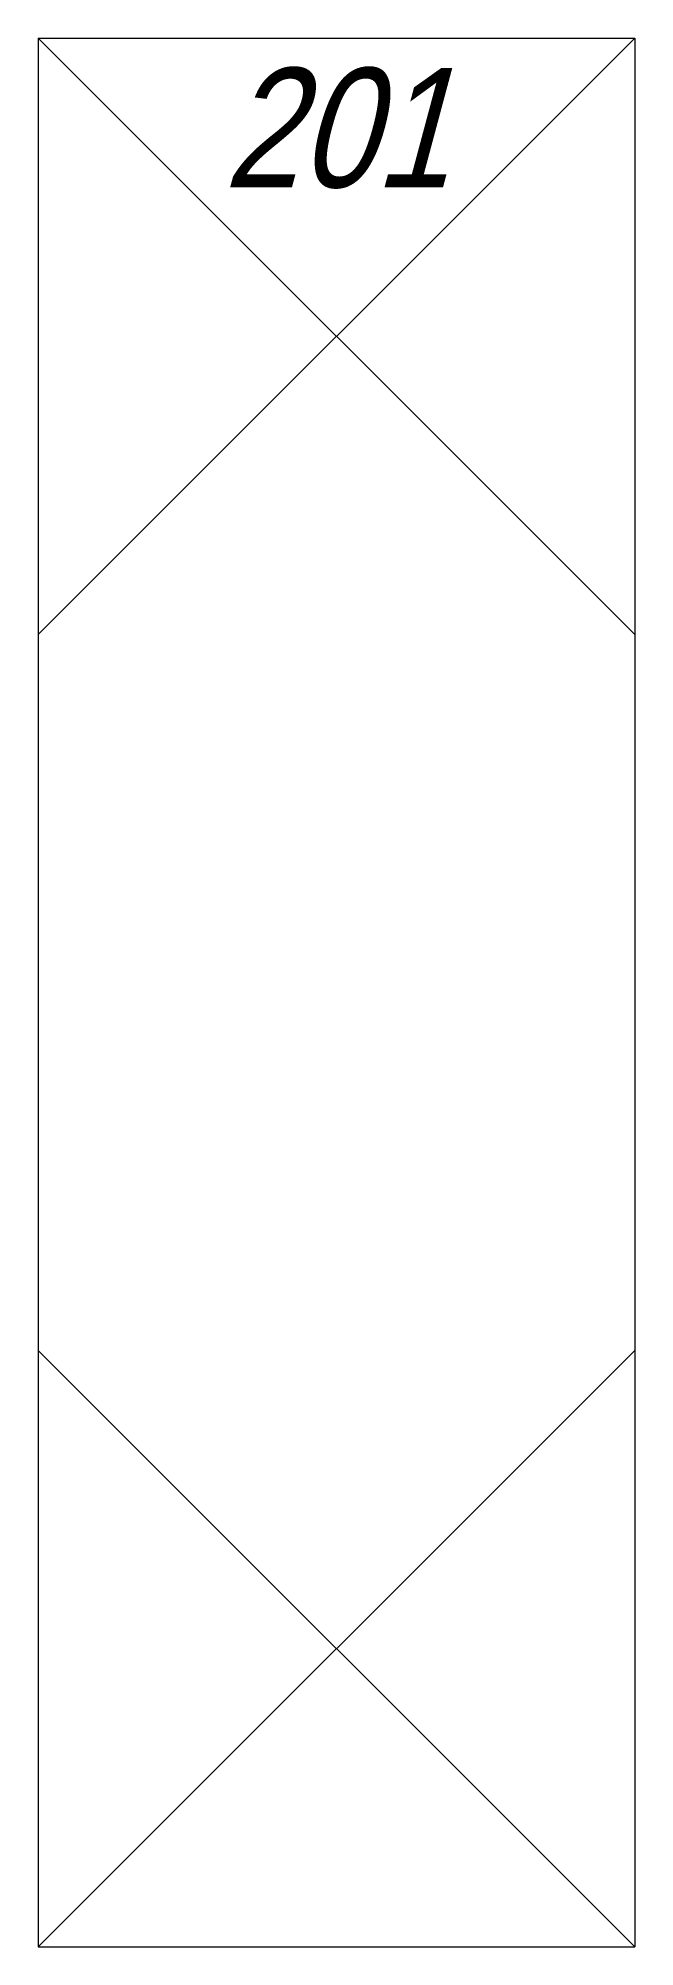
# Model space of a CAD drawing. Header units: millimetres. Extents: x 0 to 10, y -16 to 16.
import ezdxf
from ezdxf.enums import TextEntityAlignment as Align

# ---------------------------------------------------------------- set-up
doc = ezdxf.new("R2010")
doc.units = ezdxf.units.MM
doc.header["$LTSCALE"] = 0.5
doc.layers.get('0').update_dxf_attribs({"color": 9, "lineweight": 15})
doc.layers.add('Namebox', color=9, linetype='Continuous', lineweight=20)
doc.styles.add('Longhand', font='vnfont.shx', dxfattribs={"width": 0.85, "oblique": 15})

msp = doc.modelspace()

# ---------------------------------------------------------------- linework, layer by layer
at = {"ltscale": 0.5}
for p, q in [((0, 16), (0, -16)), ((0, 16), (10, 16)), ((0, 16), (10, 6)), ((10, 16), (0, 6)), ((10, 16), (10, -16)), ((0, -6), (10, -16)), ((0, -16), (10, -6)), ((0, -16), (10, -16))]:
    msp.add_line(p, q, dxfattribs=at)

# ---------------------------------------------------------------- texts
at = {"layer": 'Namebox', "color": 4, "style": 'Longhand', "oblique": 15, "width": 0.85}
msp.add_text('201', height=2, dxfattribs=at).set_placement((5, 15.5), align=Align.TOP_CENTER)

doc.saveas('drawing.dxf')
